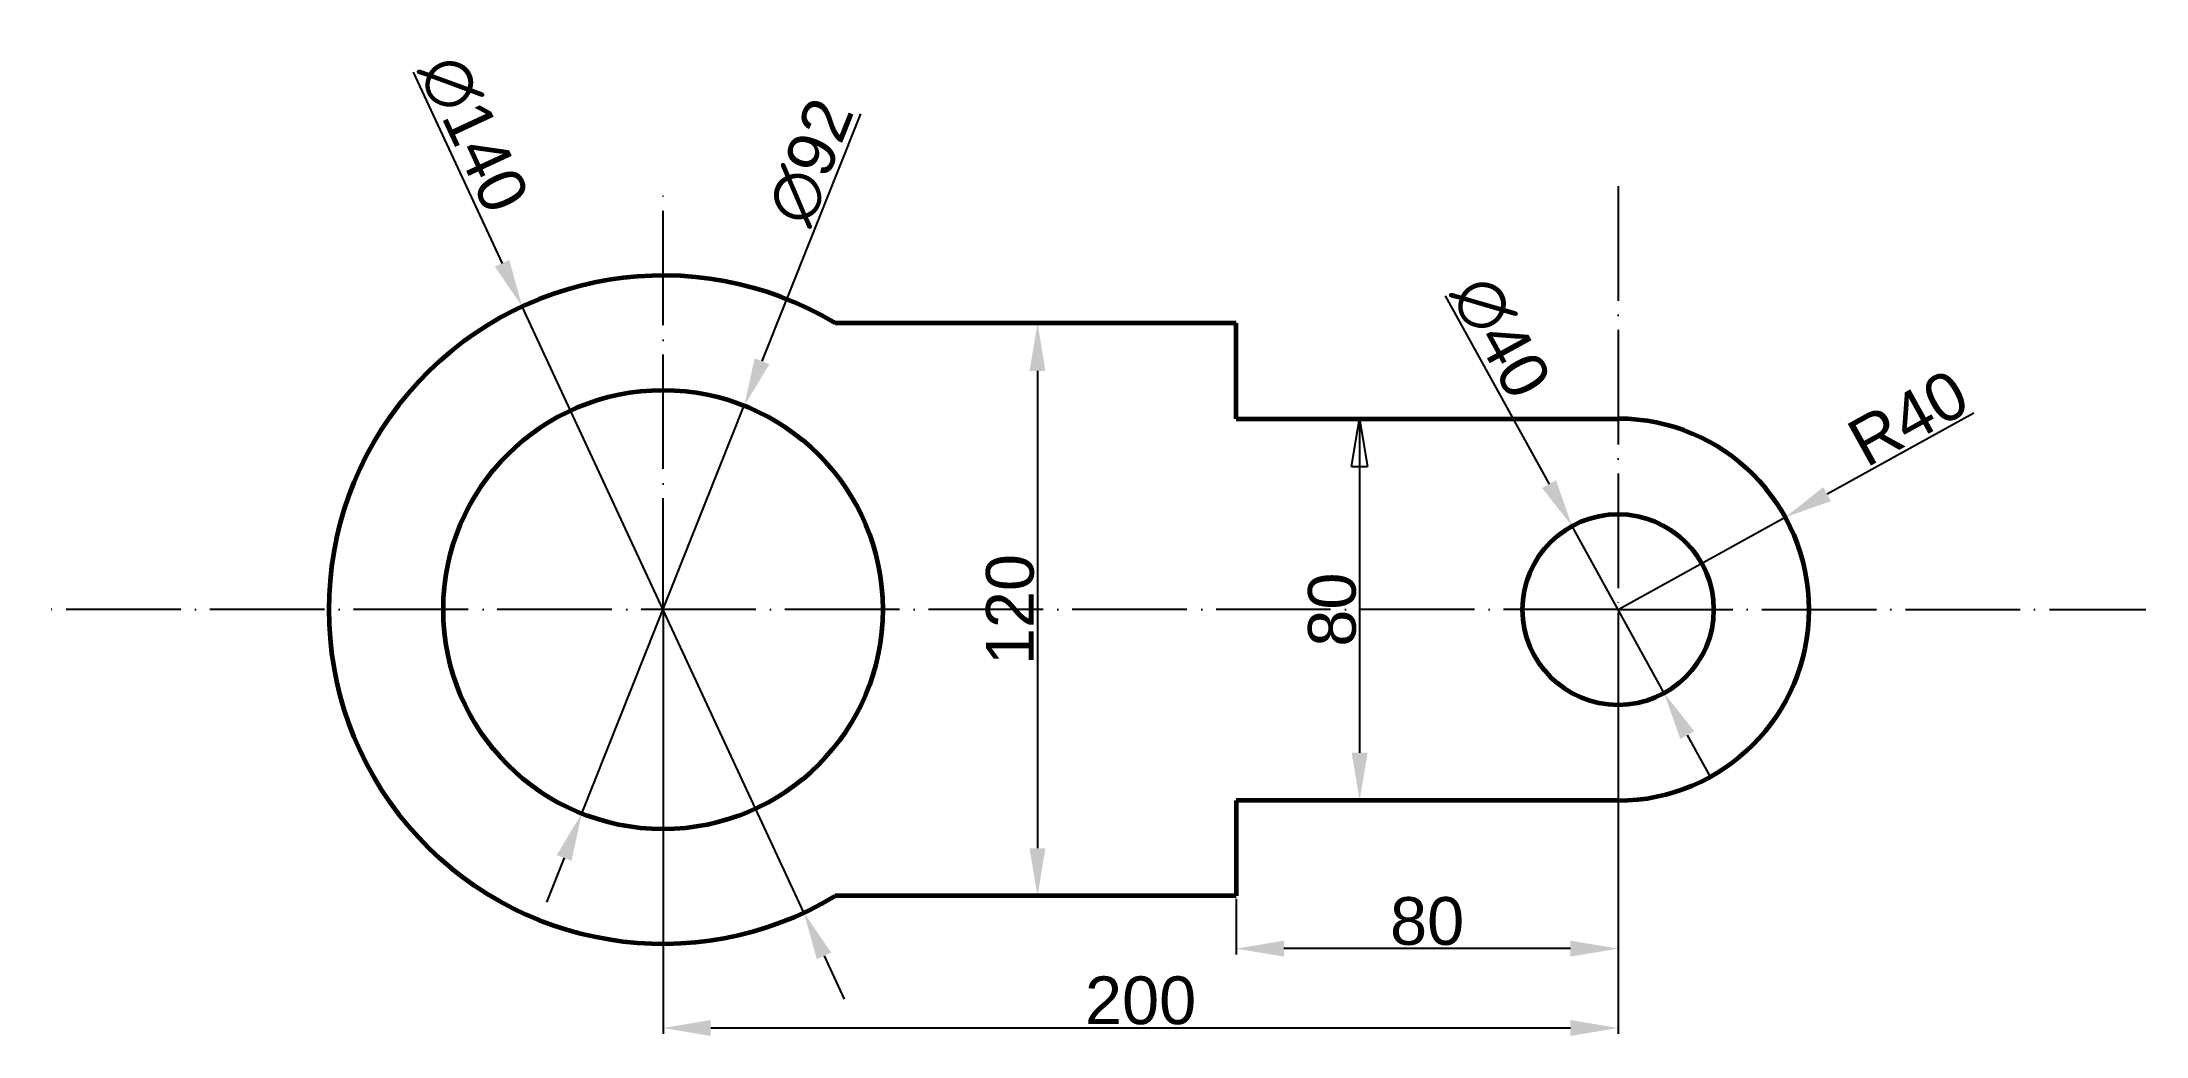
# Model space of a CAD drawing. Header units: millimetres. Extents: x 2585 to 3025, y 1148 to 1357.
import ezdxf

# ---------------------------------------------------------------- set-up
doc = ezdxf.new("R2010")
doc.units = ezdxf.units.MM
doc.linetypes.add('ACAD_ISO04W100', pattern=[30, 24, -3, 0, -3])
for name, color, linetype in [('основ', 210, 'Continuous'), ('осьова', 12, 'Continuous'), ('розміри', 50, 'Continuous')]:
    doc.layers.add(name, color=color, linetype=linetype)
doc.styles.get("Standard").update_dxf_attribs({"font": 'arial.ttf'})
doc.dimstyles.new('ISO-25', dxfattribs={"dimtxt": 10, "dimasz": 10, "dimexe": 1.25, "dimexo": 0.625, "dimtad": 1, "dimtxsty": 'Standard', "dimcen": 2.5, "dimadec": 0, "dimazin": 0, "dimtfac": 1, "dimtmove": 0, "dimatfit": 3, "dimfxl": 1, "dimarcsym": 0})

# ---------------------------------------------------------------- blocks, each defined once
blk = doc.blocks.new('*D2')
at = {"layer": 'Defpoints', "color": 0, "ltscale": 100, "transparency": 16777216}
for p in [(2949.59, 1257.07), (2914.58, 1237.72)]:
    blk.add_point(p, dxfattribs=at)
at = {"layer": 'розміри', "color": 0, "lineweight": -2, "ltscale": 100, "transparency": 16777216}
for p, q in [((2989.09, 1278.91), (2958.34, 1261.91)), ((2914.58, 1237.72), (2949.59, 1257.07))]:
    blk.add_line(p, q, dxfattribs=at)
at = {"layer": 'розміри', "color": 0, "ltscale": 100, "transparency": 16777216}
blk.add_solid([(2957.53, 1263.37), (2959.14, 1260.45), (2949.59, 1257.07)], dxfattribs=at)
at = {"layer": 'розміри', "color": 0, "ltscale": 100, "transparency": 16777216, "insert": (2975.33, 1277.85), "char_height": 10, "attachment_point": 5, "rotation": 28.9324}
blk.add_mtext('R40', dxfattribs=at)
blk = doc.blocks.new('*D10')
at = {"layer": 'Defpoints', "color": 0, "ltscale": 100, "transparency": 16777216}
for p in [(2904.93, 1255.24), (2924.23, 1220.2)]:
    blk.add_point(p, dxfattribs=at)
at = {"layer": 'розміри', "color": 0, "lineweight": -2, "ltscale": 100, "transparency": 16777216}
for p, q in [((2878.38, 1303.46), (2900.11, 1264)), ((2924.23, 1220.2), (2904.93, 1255.24)), ((2929.05, 1211.44), (2933.87, 1202.69))]:
    blk.add_line(p, q, dxfattribs=at)
at = {"layer": 'розміри', "color": 0, "ltscale": 100, "transparency": 16777216}
for points in [[(2901.57, 1264.81), (2898.65, 1263.2), (2904.93, 1255.24)], [(2930.51, 1212.25), (2927.59, 1210.64), (2924.23, 1220.2)]]:
    blk.add_solid(points, dxfattribs=at)
at = {"layer": 'розміри', "color": 0, "ltscale": 100, "transparency": 16777216, "insert": (2890.01, 1294.79), "char_height": 10, "attachment_point": 5, "rotation": 298.842}
blk.add_mtext('∅40', dxfattribs=at)
blk = doc.blocks.new('*D4')
at = {"layer": 'Defpoints', "color": 0, "ltscale": 100, "transparency": 16777216}
for p in [(2914.58, 1237.72), (2834.58, 1177.72), (2834.58, 1166.69)]:
    blk.add_point(p, dxfattribs=at)
at = {"layer": 'розміри', "color": 0, "lineweight": -2, "ltscale": 100, "transparency": 16777216}
for p, q in [((2914.58, 1237.1), (2914.58, 1165.44)), ((2834.58, 1177.1), (2834.58, 1165.44)), ((2904.58, 1166.69), (2844.58, 1166.69))]:
    blk.add_line(p, q, dxfattribs=at)
at = {"layer": 'розміри', "color": 0, "ltscale": 100, "transparency": 16777216}
for points in [[(2844.58, 1168.36), (2844.58, 1165.03), (2834.58, 1166.69)], [(2904.58, 1168.36), (2904.58, 1165.03), (2914.58, 1166.69)]]:
    blk.add_solid(points, dxfattribs=at)
at = {"layer": 'розміри', "color": 0, "ltscale": 100, "transparency": 16777216, "insert": (2874.58, 1172.42), "char_height": 10, "attachment_point": 5}
blk.add_mtext('80', dxfattribs=at)
blk = doc.blocks.new('*D5')
at = {"layer": 'Defpoints', "color": 0, "ltscale": 100, "transparency": 16777216}
for p in [(2714.58, 1237.72), (2914.58, 1237.1), (2914.58, 1150.07)]:
    blk.add_point(p, dxfattribs=at)
at = {"layer": 'розміри', "color": 0, "lineweight": -2, "ltscale": 100, "transparency": 16777216}
for p, q in [((2714.58, 1237.1), (2714.58, 1148.82)), ((2914.58, 1236.47), (2914.58, 1148.82)), ((2724.58, 1150.07), (2904.58, 1150.07))]:
    blk.add_line(p, q, dxfattribs=at)
at = {"layer": 'розміри', "color": 0, "ltscale": 100, "transparency": 16777216}
for points in [[(2724.58, 1151.74), (2724.58, 1148.4), (2714.58, 1150.07)], [(2904.58, 1151.74), (2904.58, 1148.4), (2914.58, 1150.07)]]:
    blk.add_solid(points, dxfattribs=at)
at = {"layer": 'розміри', "color": 0, "ltscale": 100, "transparency": 16777216, "insert": (2814.58, 1155.8), "char_height": 10, "attachment_point": 5}
blk.add_mtext('200', dxfattribs=at)
blk = doc.blocks.new('_Closed')
at = {"color": 0, "linetype": 'ByBlock', "lineweight": -2}
for p, q in [((-1, 0.167), (0, 0)), ((-1, 0.167), (-1, -0.167)), ((0, 0), (-1, -0.167)), ((0, 0), (-1, 0))]:
    blk.add_line(p, q, dxfattribs=at)
blk = doc.blocks.new('*D6')
at = {"layer": 'Defpoints', "color": 0, "ltscale": 100, "transparency": 16777216}
for p in [(2874.58, 1277.72), (2860.45, 1197.72), (2874.58, 1197.72)]:
    blk.add_point(p, dxfattribs=at)
at = {"layer": 'розміри', "color": 0, "lineweight": -2, "ltscale": 100, "transparency": 16777216}
for p, q in [((2873.95, 1277.72), (2859.2, 1277.72)), ((2860.45, 1267.72), (2860.45, 1207.72)), ((2873.95, 1197.72), (2859.2, 1197.72))]:
    blk.add_line(p, q, dxfattribs=at)
at = {"layer": 'розміри', "color": 0, "ltscale": 100, "transparency": 16777216}
blk.add_solid([(2858.78, 1207.72), (2862.11, 1207.72), (2860.45, 1197.72)], dxfattribs=at)
at = {"layer": 'розміри', "color": 0, "lineweight": -2, "ltscale": 100, "transparency": 16777216, "xscale": 10, "yscale": 10, "zscale": 10, "rotation": 90}
blk.add_blockref('_Closed', (2860.45, 1277.72), dxfattribs=at)
at = {"layer": 'розміри', "color": 0, "lineweight": -3, "ltscale": 100, "transparency": 16777216, "insert": (2854.71, 1237.72), "char_height": 10, "attachment_point": 5, "rotation": 90}
blk.add_mtext('80', dxfattribs=at)
blk = doc.blocks.new('*D11')
at = {"layer": 'Defpoints', "color": 0, "ltscale": 100, "transparency": 16777216}
for p in [(2792.61, 1297.72), (2792.6, 1177.72), (2793, 1177.72)]:
    blk.add_point(p, dxfattribs=at)
at = {"layer": 'розміри', "color": 0, "lineweight": -2, "ltscale": 100, "transparency": 16777216}
for p, q in [((2793.23, 1297.72), (2794.25, 1297.72)), ((2793, 1287.72), (2793, 1187.72)), ((2793.23, 1177.72), (2794.25, 1177.72))]:
    blk.add_line(p, q, dxfattribs=at)
at = {"layer": 'розміри', "color": 0, "ltscale": 100, "transparency": 16777216}
for points in [[(2791.33, 1287.72), (2794.66, 1287.72), (2793, 1297.72)], [(2791.33, 1187.72), (2794.66, 1187.72), (2793, 1177.72)]]:
    blk.add_solid(points, dxfattribs=at)
at = {"layer": 'розміри', "color": 0, "ltscale": 100, "transparency": 16777216, "insert": (2787.27, 1237.72), "char_height": 10, "attachment_point": 5, "rotation": 90}
blk.add_mtext('120', dxfattribs=at)
blk = doc.blocks.new('*D14')
at = {"layer": 'Defpoints', "color": 0, "ltscale": 100, "transparency": 16777216}
for p in [(2731.6, 1280.46), (2697.56, 1194.99)]:
    blk.add_point(p, dxfattribs=at)
at = {"layer": 'розміри', "color": 0, "lineweight": -2, "ltscale": 100, "transparency": 16777216}
for p, q in [((2755.95, 1341.61), (2735.3, 1289.75)), ((2697.56, 1194.99), (2731.6, 1280.46)), ((2693.86, 1185.7), (2690.16, 1176.41))]:
    blk.add_line(p, q, dxfattribs=at)
at = {"layer": 'розміри', "color": 0, "ltscale": 100, "transparency": 16777216}
for points in [[(2733.75, 1290.37), (2736.85, 1289.13), (2731.6, 1280.46)], [(2692.31, 1186.31), (2695.41, 1185.08), (2697.56, 1194.99)]]:
    blk.add_solid(points, dxfattribs=at)
at = {"layer": 'розміри', "color": 0, "ltscale": 100, "transparency": 16777216, "insert": (2745.49, 1331.59), "char_height": 10, "attachment_point": 5, "rotation": 68.2852}
blk.add_mtext('∅92', dxfattribs=at)
blk = doc.blocks.new('*D15')
at = {"layer": 'Defpoints', "color": 0, "ltscale": 100, "transparency": 16777216}
for p in [(2685.08, 1301.21), (2744.07, 1174.24)]:
    blk.add_point(p, dxfattribs=at)
at = {"layer": 'розміри', "color": 0, "lineweight": -2, "ltscale": 100, "transparency": 16777216}
for p, q in [((2662.25, 1350.35), (2680.87, 1310.27)), ((2744.07, 1174.24), (2685.08, 1301.21)), ((2748.29, 1165.17), (2752.5, 1156.1))]:
    blk.add_line(p, q, dxfattribs=at)
at = {"layer": 'розміри', "color": 0, "ltscale": 100, "transparency": 16777216}
for points in [[(2682.38, 1310.98), (2679.36, 1309.57), (2685.08, 1301.21)], [(2749.8, 1165.87), (2746.78, 1164.47), (2744.07, 1174.24)]]:
    blk.add_solid(points, dxfattribs=at)
at = {"layer": 'розміри', "color": 0, "ltscale": 100, "transparency": 16777216, "insert": (2674.9, 1337.38), "char_height": 10, "attachment_point": 5, "rotation": 294.9212}
blk.add_mtext('∅140', dxfattribs=at)

msp = doc.modelspace()

# ---------------------------------------------------------------- linework, layer by layer
at = {"layer": 'основ', "lineweight": 60, "ltscale": 100}
for p, q in [((2834.579, 1297.723), (2750.634, 1297.723)), ((2834.579, 1277.723), (2834.579, 1297.723)), ((2834.579, 1277.723), (2914.579, 1277.723)), ((2914.579, 1197.723), (2834.579, 1197.723)), ((2834.579, 1197.723), (2834.579, 1177.723)), ((2834.579, 1177.723), (2750.623, 1177.723))]:
    msp.add_line(p, q, dxfattribs=at)
at = {"layer": 'основ', "ltscale": 100}
for p, q in [((2873.954, 1277.723), (2860.446, 1277.723)), ((2859.196, 1197.723), (2873.954, 1197.723))]:
    msp.add_line(p, q, dxfattribs=at)
at = {"layer": 'основ', "lineweight": 60, "ltscale": 100}
for centre, radius in [((2714.579, 1237.723), 46), ((2914.579, 1237.723), 20)]:
    msp.add_circle(centre, radius, dxfattribs=at)
for centre, radius, start, end in [((2714.579, 1237.723), 70, 58.99728, 301.00272), ((2914.579, 1237.723), 40, 270, 90)]:
    msp.add_arc(centre, radius, start, end, dxfattribs=at)
at = {"layer": 'осьова', "linetype": 'ACAD_ISO04W100'}
for p, q in [((2714.579, 1237.098), (2714.579, 1326.427)), ((2914.579, 1326.427), (2914.579, 1237.723)), ((2914.579, 1237.723), (2584.546, 1237.723)), ((2914.579, 1237.723), (3025.102, 1237.723))]:
    msp.add_line(p, q, dxfattribs=at)
at = {"layer": 'розміри', "ltscale": 100}
msp.add_line((2860.446, 1277.723), (2873.954, 1277.723), dxfattribs=at)

# ---------------------------------------------------------------- dimensions: what is measured, and where the dimension line sits
dim = msp.add_diameter_dim_2p(p1=(2744.075, 1174.241), p2=(2685.083, 1301.206), dimstyle='ISO-25', dxfattribs=at)
dim.commit()
dim.dimension.update_dxf_attribs({"geometry": '*D15', "text_midpoint": (2674.903, 1337.379)})
for p1, p2, picture, middle in [((2697.559, 1194.988), (2731.598, 1280.459), '*D14', (2751.076, 1329.369)), ((2924.227, 1220.204), (2904.931, 1255.242), '*D10', (2884.75, 1291.888))]:
    dim = msp.add_diameter_dim_2p(p1=p1, p2=p2, dimstyle='ISO-25', dxfattribs=at)
    dim.commit()
    dim.dimension.update_dxf_attribs({"geometry": picture, "text_midpoint": middle, "dimtype": 163})
dim = msp.add_linear_dim(base=(2792.998, 1177.723), p1=(2792.607, 1297.723), p2=(2792.601, 1177.723), angle=90, dimstyle='ISO-25', dxfattribs=at)
dim.commit()
dim.dimension.update_dxf_attribs({"geometry": '*D11', "text_midpoint": (2792.998, 1237.723), "dimtype": 160})
dim = msp.add_radius_dim(center=(2914.579, 1237.723), mpoint=(2949.586, 1257.075), dimstyle='ISO-25', dxfattribs=at)
dim.commit()
dim.dimension.update_dxf_attribs({"geometry": '*D2', "text_midpoint": (2978.102, 1272.837), "dimtype": 164})
at = {"layer": 'розміри', "lineweight": -3, "ltscale": 100}
dim = msp.add_linear_dim(base=(2860.446, 1197.723), p1=(2874.579, 1277.723), p2=(2874.579, 1197.723), angle=90, dimstyle='ISO-25', override={"dimblk1": 'Closed', "dimsah": 1}, dxfattribs=at)
dim.commit()
dim.dimension.update_dxf_attribs({"geometry": '*D6', "text_midpoint": (2860.446, 1237.723), "dimtype": 160})
at = {"layer": 'розміри', "ltscale": 100}
for base, p1, p2, picture, middle in [((2914.579, 1150.069), (2714.579, 1237.723), (2914.579, 1237.098), '*D5', (2814.579, 1155.8)), ((2834.579, 1166.693), (2914.579, 1237.723), (2834.579, 1177.723), '*D4', (2874.579, 1172.423))]:
    dim = msp.add_linear_dim(base=base, p1=p1, p2=p2, dimstyle='ISO-25', dxfattribs=at)
    dim.commit()
    dim.dimension.update_dxf_attribs({"geometry": picture, "text_midpoint": middle})

doc.saveas('drawing.dxf')
